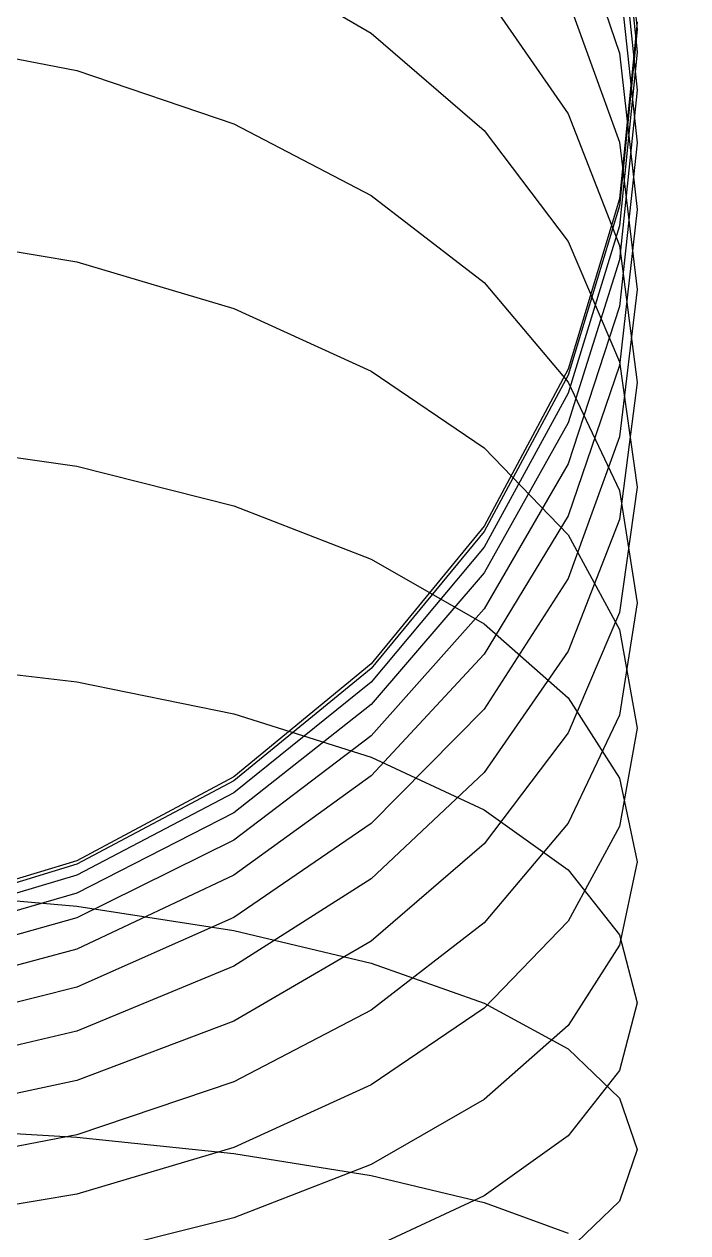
# Model space of a CAD drawing. Extents: x 11992 to 29481, y -6727 to 6811.
# Drawn here: x 12653.87 to 12668.5, y -281.41 to -254.8 of the extents above; entities that cross this region are included whole.
import ezdxf

# ---------------------------------------------------------------- set-up
doc = ezdxf.new("R2010")
doc.units = 0
doc.header["$MEASUREMENT"] = 0
doc.layers.get('0').update_dxf_attribs({"color": 8, "linetype": 'CONTINUOUS'})
doc.layers.add('zoylight 5回路', color=4, linetype='CONTINUOUS')

msp = doc.modelspace()

# ---------------------------------------------------------------- linework, layer by layer
for p, q in [((12666.996, -251.028, -944.336), (12667.381, -254.911, -943.953)), ((12666.996, -251.028, -936.71), (12667.381, -254.911, -937.092)), ((12666.996, -251.028, -544.335), (12667.381, -254.911, -543.953)), ((12666.996, -251.028, -536.709), (12667.381, -254.911, -537.092)), ((12666.996, -251.588, -948.112), (12667.381, -255.415, -947.351)), ((12666.996, -251.588, -932.933), (12667.381, -255.415, -933.695)), ((12666.996, -251.588, -548.112), (12667.381, -255.415, -547.351)), ((12666.996, -251.588, -532.933), (12667.381, -255.415, -533.694)), ((12665.858, -252.125, -960.63), (12666.996, -255.434, -958.861)), ((12665.858, -252.125, -920.416), (12666.996, -255.434, -922.185)), ((12665.858, -252.125, -560.629), (12666.996, -255.434, -558.861)), ((12665.858, -252.125, -520.416), (12666.996, -255.434, -522.184)), ((12666.996, -252.515, -951.815), (12667.381, -256.249, -950.683)), ((12666.996, -252.515, -929.23), (12667.381, -256.249, -930.363)), ((12666.996, -252.515, -551.815), (12667.381, -256.249, -550.682)), ((12666.996, -252.515, -529.23), (12667.381, -256.249, -530.362)), ((12658.492, -253.235, -977.03), (12661.523, -254.993, -975.272)), ((12658.492, -253.235, -904.015), (12661.523, -254.993, -905.774)), ((12658.492, -253.235, -577.03), (12661.523, -254.993, -575.271)), ((12658.492, -253.235, -504.015), (12661.523, -254.993, -505.774)), ((12666.996, -253.801, -955.41), (12667.381, -257.406, -953.917)), ((12666.996, -253.801, -925.636), (12667.381, -257.406, -927.129)), ((12666.996, -253.801, -555.41), (12667.381, -257.406, -553.916)), ((12666.996, -253.801, -525.635), (12667.381, -257.406, -527.129)), ((12664.01, -254.097, -969.776), (12665.858, -256.77, -967.582)), ((12664.01, -254.097, -911.27), (12665.858, -256.77, -913.464)), ((12664.01, -254.097, -569.775), (12665.858, -256.77, -567.582)), ((12664.01, -254.097, -511.27), (12665.858, -256.77, -513.463)), ((12665.858, -254.277, -964.22), (12666.996, -257.396, -962.136)), ((12665.858, -254.277, -916.826), (12666.996, -257.396, -918.91)), ((12665.858, -254.277, -564.22), (12666.996, -257.396, -562.135)), ((12665.858, -254.277, -516.825), (12666.996, -257.396, -518.91)), ((12661.523, -254.993, -975.272), (12664.01, -257.136, -973.129)), ((12661.523, -254.993, -905.774), (12664.01, -257.136, -907.917)), ((12661.523, -254.993, -575.271), (12664.01, -257.136, -573.128)), ((12661.523, -254.993, -505.774), (12664.01, -257.136, -507.917)), ((12667.381, -254.742, -940.523), (12666.996, -258.644, -940.523)), ((12667.381, -254.742, -540.522), (12666.996, -258.644, -540.522)), ((12667.381, -254.911, -943.953), (12666.996, -258.794, -943.571)), ((12667.381, -254.911, -937.092), (12666.996, -258.794, -937.475)), ((12667.381, -254.911, -543.953), (12666.996, -258.794, -543.571)), ((12667.381, -254.911, -537.092), (12666.996, -258.794, -537.474)), ((12651.282, -255.094, -982.741), (12655.034, -255.816, -981.862)), ((12651.282, -255.094, -898.304), (12655.034, -255.816, -899.184)), ((12651.282, -255.094, -582.741), (12655.034, -255.816, -581.861)), ((12651.282, -255.094, -498.304), (12655.034, -255.816, -499.184)), ((12667.381, -255.415, -947.351), (12666.996, -259.241, -946.59)), ((12667.381, -255.415, -933.695), (12666.996, -259.241, -934.456)), ((12667.381, -255.415, -547.351), (12666.996, -259.241, -546.59)), ((12667.381, -255.415, -533.694), (12666.996, -259.241, -534.455)), ((12666.996, -255.434, -958.861), (12667.381, -258.875, -957.022)), ((12666.996, -255.434, -922.185), (12667.381, -258.875, -924.024)), ((12666.996, -255.434, -558.861), (12667.381, -258.875, -557.022)), ((12666.996, -255.434, -522.184), (12667.381, -258.875, -524.024)), ((12655.034, -255.816, -981.862), (12658.492, -256.989, -980.433)), ((12655.034, -255.816, -899.184), (12658.492, -256.989, -900.613)), ((12655.034, -255.816, -581.861), (12658.492, -256.989, -580.433)), ((12655.034, -255.816, -499.184), (12658.492, -256.989, -500.612)), ((12667.381, -256.249, -950.683), (12666.996, -259.983, -949.55)), ((12667.381, -256.249, -930.363), (12666.996, -259.983, -931.496)), ((12667.381, -256.249, -550.682), (12666.996, -259.983, -549.55)), ((12667.381, -256.249, -530.362), (12666.996, -259.983, -531.495)), ((12665.858, -256.77, -967.582), (12666.996, -259.671, -965.202)), ((12665.858, -256.77, -913.464), (12666.996, -259.671, -915.844)), ((12665.858, -256.77, -567.582), (12666.996, -259.671, -565.202)), ((12665.858, -256.77, -513.463), (12666.996, -259.671, -515.843)), ((12658.492, -256.989, -980.433), (12661.523, -258.567, -978.51)), ((12658.492, -256.989, -900.613), (12661.523, -258.567, -902.535)), ((12658.492, -256.989, -580.433), (12661.523, -258.567, -578.51)), ((12658.492, -256.989, -500.612), (12661.523, -258.567, -502.535)), ((12664.01, -257.136, -973.129), (12665.858, -259.581, -970.684)), ((12664.01, -257.136, -907.917), (12665.858, -259.581, -910.362)), ((12664.01, -257.136, -573.128), (12665.858, -259.581, -570.683)), ((12664.01, -257.136, -507.917), (12665.858, -259.581, -510.362)), ((12666.996, -257.396, -962.136), (12667.381, -260.641, -959.968)), ((12666.996, -257.396, -918.91), (12667.381, -260.641, -921.078)), ((12666.996, -257.396, -562.135), (12667.381, -260.641, -559.967)), ((12666.996, -257.396, -518.91), (12667.381, -260.641, -521.078)), ((12667.381, -257.406, -953.917), (12666.996, -261.011, -952.424)), ((12667.381, -257.406, -927.129), (12666.996, -261.011, -928.622)), ((12667.381, -257.406, -553.916), (12666.996, -261.011, -552.423)), ((12667.381, -257.406, -527.129), (12666.996, -261.011, -528.622)), ((12661.523, -258.567, -978.51), (12664.01, -260.489, -976.167)), ((12661.523, -258.567, -902.535), (12664.01, -260.489, -904.878)), ((12661.523, -258.567, -578.51), (12664.01, -260.489, -576.167)), ((12661.523, -258.567, -502.535), (12664.01, -260.489, -504.878)), ((12666.996, -258.644, -940.523), (12665.858, -262.396, -940.523)), ((12666.996, -258.644, -540.522), (12665.858, -262.396, -540.522)), ((12666.996, -258.794, -943.571), (12665.858, -262.527, -943.203)), ((12666.996, -258.794, -937.475), (12665.858, -262.527, -937.842)), ((12666.996, -258.794, -543.571), (12665.858, -262.527, -543.203)), ((12666.996, -258.794, -537.474), (12665.858, -262.527, -537.842)), ((12667.381, -258.875, -957.022), (12666.996, -262.316, -955.182)), ((12667.381, -258.875, -924.024), (12666.996, -262.316, -925.863)), ((12667.381, -258.875, -557.022), (12666.996, -262.316, -555.182)), ((12667.381, -258.875, -524.024), (12666.996, -262.316, -525.863)), ((12666.996, -259.241, -946.59), (12665.858, -262.921, -945.858)), ((12666.996, -259.241, -934.456), (12665.858, -262.921, -935.188)), ((12666.996, -259.241, -546.59), (12665.858, -262.921, -545.858)), ((12666.996, -259.241, -534.455), (12665.858, -262.921, -535.188)), ((12651.282, -259.399, -985.934), (12655.034, -260.032, -984.988)), ((12651.282, -259.399, -895.112), (12655.034, -260.031, -896.058)), ((12651.282, -259.399, -585.934), (12655.034, -260.032, -584.988)), ((12651.282, -259.399, -495.111), (12655.034, -260.031, -496.057)), ((12665.858, -259.581, -970.684), (12666.996, -262.234, -968.031)), ((12665.858, -259.581, -910.362), (12666.996, -262.234, -913.015)), ((12665.858, -259.581, -570.683), (12666.996, -262.234, -568.03)), ((12665.858, -259.581, -510.362), (12666.996, -262.234, -513.015)), ((12666.996, -259.671, -965.202), (12667.381, -262.687, -962.727)), ((12666.996, -259.671, -915.844), (12667.381, -262.687, -918.319)), ((12666.996, -259.671, -565.202), (12667.381, -262.687, -562.726)), ((12666.996, -259.671, -515.843), (12667.381, -262.687, -518.319)), ((12655.034, -260.031, -896.058), (12658.492, -261.058, -897.595)), ((12655.034, -260.031, -496.057), (12658.492, -261.058, -497.594)), ((12655.034, -260.032, -984.988), (12658.492, -261.058, -983.451)), ((12655.034, -260.032, -584.988), (12658.492, -261.058, -583.451)), ((12666.996, -259.983, -949.55), (12665.858, -263.573, -948.461)), ((12666.996, -259.983, -931.496), (12665.858, -263.573, -932.585)), ((12666.996, -259.983, -549.55), (12665.858, -263.573, -548.461)), ((12666.996, -259.983, -531.495), (12665.858, -263.573, -532.584)), ((12664.01, -260.489, -976.167), (12665.858, -262.683, -973.495)), ((12664.01, -260.489, -904.878), (12665.858, -262.683, -907.551)), ((12664.01, -260.489, -576.167), (12665.858, -262.683, -573.494)), ((12664.01, -260.489, -504.878), (12665.858, -262.683, -507.551)), ((12667.381, -260.641, -959.968), (12666.996, -263.885, -957.8)), ((12667.381, -260.641, -921.078), (12666.996, -263.885, -923.246)), ((12667.381, -260.641, -559.967), (12666.996, -263.885, -557.8)), ((12667.381, -260.641, -521.078), (12666.996, -263.885, -523.245)), ((12658.492, -261.058, -983.451), (12661.523, -262.44, -981.383)), ((12658.492, -261.058, -897.595), (12661.523, -262.44, -899.663)), ((12658.492, -261.058, -583.451), (12661.523, -262.44, -581.383)), ((12658.492, -261.058, -497.594), (12661.523, -262.44, -499.662)), ((12666.996, -261.011, -952.424), (12665.858, -264.477, -950.988)), ((12666.996, -261.011, -928.622), (12665.858, -264.477, -930.058)), ((12666.996, -261.011, -552.423), (12665.858, -264.477, -550.988)), ((12666.996, -261.011, -528.622), (12665.858, -264.477, -530.058)), ((12661.523, -262.44, -981.383), (12664.01, -264.124, -978.863)), ((12661.523, -262.44, -899.663), (12664.01, -264.124, -902.183)), ((12661.523, -262.44, -581.383), (12664.01, -264.124, -578.863)), ((12661.523, -262.44, -499.662), (12664.01, -264.124, -502.182)), ((12665.858, -262.396, -940.523), (12664.01, -265.853, -940.523)), ((12665.858, -262.396, -540.522), (12664.01, -265.853, -540.522)), ((12666.996, -262.316, -955.182), (12665.858, -265.625, -953.414)), ((12666.996, -262.316, -925.863), (12665.858, -265.625, -927.632)), ((12666.996, -262.316, -555.182), (12665.858, -265.625, -553.414)), ((12666.996, -262.316, -525.863), (12665.858, -265.625, -527.632)), ((12666.996, -262.234, -968.031), (12667.381, -264.993, -965.272)), ((12666.996, -262.234, -913.015), (12667.381, -264.993, -915.774)), ((12666.996, -262.234, -568.03), (12667.381, -264.993, -565.271)), ((12666.996, -262.234, -513.015), (12667.381, -264.993, -515.774)), ((12665.858, -262.527, -943.203), (12664.01, -265.969, -942.864)), ((12665.858, -262.527, -937.842), (12664.01, -265.969, -938.181)), ((12665.858, -262.527, -543.203), (12664.01, -265.969, -542.864)), ((12665.858, -262.527, -537.842), (12664.01, -265.969, -538.181)), ((12665.858, -262.683, -973.495), (12666.996, -265.063, -970.594)), ((12665.858, -262.683, -907.551), (12666.996, -265.063, -910.451)), ((12665.858, -262.683, -573.494), (12666.996, -265.063, -570.594)), ((12665.858, -262.683, -507.551), (12666.996, -265.063, -510.451)), ((12667.381, -262.687, -962.727), (12666.996, -265.703, -960.251)), ((12667.381, -262.687, -918.319), (12666.996, -265.703, -920.794)), ((12667.381, -262.687, -562.726), (12666.996, -265.703, -560.251)), ((12667.381, -262.687, -518.319), (12666.996, -265.703, -520.794)), ((12665.858, -262.921, -945.858), (12664.01, -266.313, -945.183)), ((12665.858, -262.921, -935.188), (12664.01, -266.313, -935.862)), ((12665.858, -262.921, -545.858), (12664.01, -266.313, -545.183)), ((12665.858, -262.921, -535.188), (12664.01, -266.313, -535.862)), ((12665.858, -263.573, -948.461), (12664.01, -266.882, -947.457)), ((12665.858, -263.573, -932.585), (12664.01, -266.882, -933.588)), ((12665.858, -263.573, -548.461), (12664.01, -266.882, -547.457)), ((12665.858, -263.573, -532.584), (12664.01, -266.882, -533.588)), ((12651.282, -263.996, -988.69), (12655.034, -264.533, -987.686)), ((12651.282, -263.996, -892.356), (12655.034, -264.533, -893.36)), ((12651.282, -263.996, -588.689), (12655.034, -264.533, -587.685)), ((12651.282, -263.996, -492.356), (12655.034, -264.533, -493.359)), ((12666.996, -263.885, -957.8), (12665.858, -267.004, -955.716)), ((12666.996, -263.885, -923.246), (12665.858, -267.004, -925.33)), ((12666.996, -263.885, -557.8), (12665.858, -267.004, -555.715)), ((12666.996, -263.885, -523.245), (12665.858, -267.004, -525.33)), ((12664.01, -264.124, -978.863), (12665.858, -266.045, -975.988)), ((12664.01, -264.124, -902.183), (12665.858, -266.045, -905.058)), ((12664.01, -264.124, -578.863), (12665.858, -266.045, -575.988)), ((12664.01, -264.124, -502.182), (12665.858, -266.045, -505.057)), ((12655.034, -264.533, -987.686), (12658.492, -265.404, -986.056)), ((12655.034, -264.533, -893.36), (12658.492, -265.404, -894.99)), ((12655.034, -264.533, -587.685), (12658.492, -265.404, -586.056)), ((12655.034, -264.533, -493.359), (12658.492, -265.404, -494.989)), ((12665.858, -264.477, -950.988), (12664.01, -267.672, -949.665)), ((12665.858, -264.477, -930.058), (12664.01, -267.672, -931.381)), ((12665.858, -264.477, -550.988), (12664.01, -267.672, -549.664)), ((12665.858, -264.477, -530.058), (12664.01, -267.672, -531.381)), ((12667.381, -264.993, -965.272), (12666.996, -267.752, -962.513)), ((12667.381, -264.993, -915.774), (12666.996, -267.752, -918.533)), ((12667.381, -264.993, -565.271), (12666.996, -267.752, -562.512)), ((12667.381, -264.993, -515.774), (12666.996, -267.752, -518.533)), ((12666.996, -265.063, -970.594), (12667.381, -267.538, -967.578)), ((12666.996, -265.063, -910.451), (12667.381, -267.538, -913.467)), ((12666.996, -265.063, -570.594), (12667.381, -267.538, -567.578)), ((12666.996, -265.063, -510.451), (12667.381, -267.538, -513.467)), ((12658.492, -265.404, -986.056), (12661.523, -266.577, -983.862)), ((12658.492, -265.404, -894.99), (12661.523, -266.577, -897.183)), ((12658.492, -265.404, -586.056), (12661.523, -266.577, -583.862)), ((12658.492, -265.404, -494.989), (12661.523, -266.577, -497.183)), ((12665.858, -265.625, -953.414), (12664.01, -268.674, -951.784)), ((12665.858, -265.625, -927.632), (12664.01, -268.674, -929.262)), ((12665.858, -265.625, -553.414), (12664.01, -268.674, -551.783)), ((12665.858, -265.625, -527.632), (12664.01, -268.674, -529.261)), ((12664.01, -265.853, -940.523), (12661.523, -268.884, -940.523)), ((12664.01, -265.853, -540.522), (12661.523, -268.884, -540.522)), ((12666.996, -265.703, -960.251), (12665.858, -268.603, -957.871)), ((12666.996, -265.703, -920.794), (12665.858, -268.603, -923.175)), ((12666.996, -265.703, -560.251), (12665.858, -268.603, -557.871)), ((12666.996, -265.703, -520.794), (12665.858, -268.603, -523.174)), ((12664.01, -265.969, -942.864), (12661.523, -268.985, -942.567)), ((12664.01, -265.969, -938.181), (12661.523, -268.985, -938.478)), ((12664.01, -265.969, -542.864), (12661.523, -268.985, -542.567)), ((12664.01, -265.969, -538.181), (12661.523, -268.985, -538.478)), ((12665.858, -266.045, -975.988), (12666.996, -268.129, -972.869)), ((12665.858, -266.045, -905.058), (12666.996, -268.129, -908.177)), ((12665.858, -266.045, -575.988), (12666.996, -268.129, -572.868)), ((12665.858, -266.045, -505.057), (12666.996, -268.129, -508.177)), ((12664.01, -266.313, -945.183), (12661.523, -269.285, -944.592)), ((12664.01, -266.313, -935.862), (12661.523, -269.285, -936.454)), ((12664.01, -266.313, -545.183), (12661.523, -269.285, -544.592)), ((12664.01, -266.313, -535.862), (12661.523, -269.285, -536.453)), ((12661.523, -266.577, -983.862), (12664.01, -268.005, -981.19)), ((12661.523, -266.577, -897.183), (12664.01, -268.005, -899.856)), ((12661.523, -266.577, -583.862), (12664.01, -268.005, -581.189)), ((12661.523, -266.577, -497.183), (12664.01, -268.005, -499.856)), ((12664.01, -266.882, -947.457), (12661.523, -269.782, -946.578)), ((12664.01, -266.882, -933.588), (12661.523, -269.782, -934.468)), ((12664.01, -266.882, -547.457), (12661.523, -269.782, -546.577)), ((12664.01, -266.882, -533.588), (12661.523, -269.782, -534.468)), ((12665.858, -267.004, -955.716), (12664.01, -269.879, -953.795)), ((12665.858, -267.004, -925.33), (12664.01, -269.879, -927.251)), ((12665.858, -267.004, -555.715), (12664.01, -269.879, -553.794)), ((12665.858, -267.004, -525.33), (12664.01, -269.879, -527.251)), ((12664.01, -267.672, -949.665), (12661.523, -270.472, -948.505)), ((12664.01, -267.672, -931.381), (12661.523, -270.472, -932.541)), ((12664.01, -267.672, -549.664), (12661.523, -270.472, -548.504)), ((12664.01, -267.672, -531.381), (12661.523, -270.472, -532.54)), ((12666.996, -267.752, -962.513), (12665.858, -270.405, -959.86)), ((12666.996, -267.752, -918.533), (12665.858, -270.405, -921.186)), ((12666.996, -267.752, -562.512), (12665.858, -270.405, -559.859)), ((12666.996, -267.752, -518.533), (12665.858, -270.405, -521.186)), ((12667.381, -267.538, -967.578), (12666.996, -270.014, -964.562)), ((12667.381, -267.538, -913.467), (12666.996, -270.014, -916.484)), ((12667.381, -267.538, -567.578), (12666.996, -270.014, -564.562)), ((12667.381, -267.538, -513.467), (12666.996, -270.014, -516.483)), ((12664.01, -268.005, -981.19), (12665.858, -269.635, -978.14)), ((12664.01, -268.005, -899.856), (12665.858, -269.635, -902.906)), ((12664.01, -268.005, -581.189), (12665.858, -269.635, -578.14)), ((12664.01, -268.005, -499.856), (12665.858, -269.635, -502.905)), ((12666.996, -268.129, -972.869), (12667.381, -270.297, -969.624)), ((12666.996, -268.129, -908.177), (12667.381, -270.297, -911.421)), ((12666.996, -268.129, -572.868), (12667.381, -270.297, -569.624)), ((12666.996, -268.129, -508.177), (12667.381, -270.297, -511.421)), ((12651.282, -268.842, -990.981), (12655.034, -269.277, -989.93)), ((12651.282, -268.842, -890.064), (12655.034, -269.277, -891.116)), ((12651.282, -268.842, -590.981), (12655.034, -269.277, -589.929)), ((12651.282, -268.842, -490.064), (12655.034, -269.277, -491.116)), ((12664.01, -268.674, -951.784), (12661.523, -271.347, -950.355)), ((12664.01, -268.674, -929.262), (12661.523, -271.347, -930.691)), ((12664.01, -268.674, -551.783), (12661.523, -271.347, -550.355)), ((12664.01, -268.674, -529.261), (12661.523, -271.347, -530.69)), ((12665.858, -268.603, -957.871), (12664.01, -271.276, -955.678)), ((12665.858, -268.603, -923.175), (12664.01, -271.276, -925.368)), ((12665.858, -268.603, -557.871), (12664.01, -271.276, -555.677)), ((12665.858, -268.603, -523.174), (12664.01, -271.276, -525.368)), ((12661.523, -268.884, -940.523), (12658.492, -271.371, -940.523)), ((12661.523, -268.884, -540.522), (12658.492, -271.371, -540.522)), ((12661.523, -268.985, -942.567), (12658.492, -271.46, -942.323)), ((12661.523, -268.985, -938.478), (12658.492, -271.46, -938.722)), ((12661.523, -268.985, -542.567), (12658.492, -271.46, -542.323)), ((12661.523, -268.985, -538.478), (12658.492, -271.46, -538.722)), ((12655.034, -269.277, -989.93), (12658.492, -269.984, -988.222)), ((12655.034, -269.277, -891.116), (12658.492, -269.984, -892.823)), ((12655.034, -269.277, -589.929), (12658.492, -269.984, -588.222)), ((12655.034, -269.277, -491.116), (12658.492, -269.984, -492.823)), ((12661.523, -269.285, -944.592), (12658.492, -271.724, -944.107)), ((12661.523, -269.285, -936.454), (12658.492, -271.724, -936.939)), ((12661.523, -269.285, -544.592), (12658.492, -271.724, -544.106)), ((12661.523, -269.285, -536.453), (12658.492, -271.724, -536.939)), ((12665.858, -269.635, -978.14), (12666.996, -271.404, -974.831)), ((12665.858, -269.635, -902.906), (12666.996, -271.404, -906.214)), ((12665.858, -269.635, -578.14), (12666.996, -271.404, -574.831)), ((12665.858, -269.635, -502.905), (12666.996, -271.404, -506.214)), ((12661.523, -269.782, -946.578), (12658.492, -272.163, -945.856)), ((12661.523, -269.782, -934.468), (12658.492, -272.163, -935.19)), ((12661.523, -269.782, -546.577), (12658.492, -272.163, -545.855)), ((12661.523, -269.782, -534.468), (12658.492, -272.163, -535.19)), ((12664.01, -269.879, -953.795), (12661.523, -272.399, -952.111)), ((12664.01, -269.879, -927.251), (12661.523, -272.399, -928.935)), ((12664.01, -269.879, -553.794), (12661.523, -272.399, -552.111)), ((12664.01, -269.879, -527.251), (12661.523, -272.399, -528.935)), ((12658.492, -269.984, -988.222), (12661.523, -270.936, -985.924)), ((12658.492, -269.984, -892.823), (12661.523, -270.936, -895.121)), ((12658.492, -269.984, -588.222), (12661.523, -270.936, -585.924)), ((12658.492, -269.984, -492.823), (12661.523, -270.936, -495.121)), ((12666.996, -270.014, -964.562), (12665.858, -272.394, -961.662)), ((12666.996, -270.014, -916.484), (12665.858, -272.394, -919.384)), ((12666.996, -270.014, -564.562), (12665.858, -272.394, -561.662)), ((12666.996, -270.014, -516.483), (12665.858, -272.394, -519.384)), ((12665.858, -270.405, -959.86), (12664.01, -272.85, -957.415)), ((12665.858, -270.405, -921.186), (12664.01, -272.85, -923.631)), ((12665.858, -270.405, -559.859), (12664.01, -272.85, -557.414)), ((12665.858, -270.405, -521.186), (12664.01, -272.85, -523.631)), ((12667.381, -270.297, -969.624), (12666.996, -272.465, -966.38)), ((12667.381, -270.297, -911.421), (12666.996, -272.465, -914.666)), ((12667.381, -270.297, -569.624), (12666.996, -272.465, -566.38)), ((12667.381, -270.297, -511.421), (12666.996, -272.465, -514.665)), ((12661.523, -270.472, -948.505), (12658.492, -272.77, -947.553)), ((12661.523, -270.472, -932.541), (12658.492, -272.77, -933.493)), ((12661.523, -270.472, -548.504), (12658.492, -272.77, -547.553)), ((12661.523, -270.472, -532.54), (12658.492, -272.77, -533.492)), ((12661.523, -270.936, -985.924), (12664.01, -272.096, -983.124)), ((12661.523, -270.936, -895.121), (12664.01, -272.096, -897.921)), ((12661.523, -270.936, -585.924), (12664.01, -272.096, -583.124)), ((12661.523, -270.936, -495.121), (12664.01, -272.096, -497.921)), ((12658.492, -271.371, -940.523), (12655.034, -273.22, -940.523)), ((12658.492, -271.371, -540.522), (12655.034, -273.22, -540.522)), ((12658.492, -271.46, -942.323), (12655.034, -273.299, -942.142)), ((12658.492, -271.46, -938.722), (12655.034, -273.299, -938.903)), ((12658.492, -271.46, -542.323), (12655.034, -273.299, -542.142)), ((12658.492, -271.46, -538.722), (12655.034, -273.299, -538.903)), ((12661.523, -271.347, -950.355), (12658.492, -273.541, -949.183)), ((12661.523, -271.347, -930.691), (12658.492, -273.541, -931.863)), ((12661.523, -271.347, -550.355), (12658.492, -273.541, -549.182)), ((12661.523, -271.347, -530.69), (12658.492, -273.541, -531.863)), ((12664.01, -271.276, -955.678), (12661.523, -273.619, -953.755)), ((12664.01, -271.276, -925.368), (12661.523, -273.619, -927.291)), ((12664.01, -271.276, -555.677), (12661.523, -273.619, -553.755)), ((12664.01, -271.276, -525.368), (12661.523, -273.619, -527.29)), ((12666.996, -271.404, -974.831), (12667.381, -273.243, -971.39)), ((12666.996, -271.404, -906.214), (12667.381, -273.243, -909.656)), ((12666.996, -271.404, -574.831), (12667.381, -273.243, -571.39)), ((12666.996, -271.404, -506.214), (12667.381, -273.243, -509.655)), ((12658.492, -271.724, -944.107), (12655.034, -273.537, -943.746)), ((12658.492, -271.724, -936.939), (12655.034, -273.537, -937.3)), ((12658.492, -271.724, -544.106), (12655.034, -273.537, -543.746)), ((12658.492, -271.724, -536.939), (12655.034, -273.537, -537.299)), ((12658.492, -272.163, -945.856), (12655.034, -273.931, -945.319)), ((12658.492, -272.163, -935.19), (12655.034, -273.931, -935.727)), ((12658.492, -272.163, -545.855), (12655.034, -273.931, -545.319)), ((12658.492, -272.163, -535.19), (12655.034, -273.931, -535.726)), ((12664.01, -272.096, -983.124), (12665.858, -273.419, -979.93)), ((12664.01, -272.096, -897.921), (12665.858, -273.419, -901.116)), ((12664.01, -272.096, -583.124), (12665.858, -273.419, -579.929)), ((12664.01, -272.096, -497.921), (12665.858, -273.419, -501.116)), ((12661.523, -272.399, -952.111), (12658.492, -274.467, -950.729)), ((12661.523, -272.399, -928.935), (12658.492, -274.467, -930.317)), ((12661.523, -272.399, -552.111), (12658.492, -274.467, -550.729)), ((12661.523, -272.399, -528.935), (12658.492, -274.467, -530.316)), ((12665.858, -272.394, -961.662), (12664.01, -274.587, -958.989)), ((12665.858, -272.394, -919.384), (12664.01, -274.587, -922.057)), ((12665.858, -272.394, -561.662), (12664.01, -274.587, -558.989)), ((12665.858, -272.394, -519.384), (12664.01, -274.587, -522.056)), ((12666.996, -272.465, -966.38), (12665.858, -274.549, -963.261)), ((12666.996, -272.465, -914.666), (12665.858, -274.549, -917.785)), ((12666.996, -272.465, -566.38), (12665.858, -274.549, -563.26)), ((12666.996, -272.465, -514.665), (12665.858, -274.549, -517.785)), ((12658.492, -272.77, -947.553), (12655.034, -274.477, -946.846)), ((12658.492, -272.77, -933.493), (12655.034, -274.477, -934.2)), ((12658.492, -272.77, -547.553), (12655.034, -274.477, -546.845)), ((12658.492, -272.77, -533.492), (12655.034, -274.477, -534.2)), ((12664.01, -272.85, -957.415), (12661.523, -274.993, -955.272)), ((12664.01, -272.85, -923.631), (12661.523, -274.993, -925.774)), ((12664.01, -272.85, -557.414), (12661.523, -274.993, -555.271)), ((12664.01, -272.85, -523.631), (12661.523, -274.993, -525.774)), ((12655.034, -273.22, -940.523), (12651.282, -274.358, -940.523)), ((12655.034, -273.22, -540.522), (12651.282, -274.358, -540.522)), ((12655.034, -273.299, -942.142), (12651.282, -274.432, -942.031)), ((12655.034, -273.299, -938.903), (12651.282, -274.432, -939.015)), ((12655.034, -273.299, -542.142), (12651.282, -274.432, -542.03)), ((12655.034, -273.299, -538.903), (12651.282, -274.432, -539.014)), ((12667.381, -273.243, -971.39), (12666.996, -275.083, -967.949)), ((12667.381, -273.243, -909.656), (12666.996, -275.083, -913.097)), ((12667.381, -273.243, -571.39), (12666.996, -275.083, -567.949)), ((12667.381, -273.243, -509.655), (12666.996, -275.083, -513.096)), ((12655.034, -273.537, -943.746), (12651.282, -274.653, -943.524)), ((12655.034, -273.537, -937.3), (12651.282, -274.653, -937.521)), ((12655.034, -273.537, -543.746), (12651.282, -274.653, -543.524)), ((12655.034, -273.537, -537.299), (12651.282, -274.653, -537.521)), ((12658.492, -273.541, -949.183), (12655.034, -275.171, -948.311)), ((12658.492, -273.541, -931.863), (12655.034, -275.171, -932.734)), ((12658.492, -273.541, -549.182), (12655.034, -275.171, -548.311)), ((12658.492, -273.541, -531.863), (12655.034, -275.171, -532.734)), ((12661.523, -273.619, -953.755), (12658.492, -275.541, -952.177)), ((12661.523, -273.619, -927.291), (12658.492, -275.541, -928.869)), ((12661.523, -273.619, -553.755), (12658.492, -275.541, -552.177)), ((12661.523, -273.619, -527.29), (12658.492, -275.541, -528.868)), ((12665.858, -273.419, -979.93), (12666.996, -274.855, -976.463)), ((12665.858, -273.419, -901.116), (12666.996, -274.855, -904.582)), ((12665.858, -273.419, -579.929), (12666.996, -274.855, -576.463)), ((12665.858, -273.419, -501.116), (12666.996, -274.855, -504.582)), ((12651.282, -273.888, -992.787), (12655.034, -274.218, -991.698)), ((12651.282, -273.888, -888.259), (12655.034, -274.218, -889.348)), ((12651.282, -273.888, -592.786), (12655.034, -274.218, -591.697)), ((12651.282, -273.888, -488.258), (12655.034, -274.218, -489.348)), ((12655.034, -273.931, -945.319), (12651.282, -275.02, -944.989)), ((12655.034, -273.931, -935.727), (12651.282, -275.02, -936.057)), ((12655.034, -273.931, -545.319), (12651.282, -275.02, -544.988)), ((12655.034, -273.931, -535.726), (12651.282, -275.02, -536.057)), ((12655.034, -274.218, -991.698), (12658.492, -274.755, -989.929)), ((12655.034, -274.218, -889.348), (12658.492, -274.755, -891.117)), ((12655.034, -274.218, -591.697), (12658.492, -274.755, -589.929)), ((12655.034, -274.218, -489.348), (12658.492, -274.755, -491.116)), ((12655.034, -274.477, -946.846), (12651.282, -275.529, -946.41)), ((12655.034, -274.477, -934.2), (12651.282, -275.529, -934.636)), ((12655.034, -274.477, -546.845), (12651.282, -275.529, -546.41)), ((12655.034, -274.477, -534.2), (12651.282, -275.529, -534.635)), ((12658.492, -274.467, -950.729), (12655.034, -276.004, -949.702)), ((12658.492, -274.467, -930.317), (12655.034, -276.004, -931.343)), ((12658.492, -274.467, -550.729), (12655.034, -276.004, -549.702)), ((12658.492, -274.467, -530.316), (12655.034, -276.004, -531.343)), ((12664.01, -274.587, -958.989), (12661.523, -276.51, -956.646)), ((12664.01, -274.587, -922.057), (12661.523, -276.51, -924.399)), ((12664.01, -274.587, -558.989), (12661.523, -276.51, -556.646)), ((12664.01, -274.587, -522.056), (12661.523, -276.51, -524.399)), ((12665.858, -274.549, -963.261), (12664.01, -276.47, -960.385)), ((12665.858, -274.549, -917.785), (12664.01, -276.47, -920.66)), ((12665.858, -274.549, -563.26), (12664.01, -276.47, -560.385)), ((12665.858, -274.549, -517.785), (12664.01, -276.47, -520.66)), ((12658.492, -274.755, -989.929), (12661.523, -275.477, -987.549)), ((12658.492, -274.755, -891.117), (12661.523, -275.477, -893.497)), ((12658.492, -274.755, -589.929), (12661.523, -275.477, -587.549)), ((12658.492, -274.755, -491.116), (12661.523, -275.477, -493.496)), ((12666.996, -274.855, -976.463), (12667.381, -276.348, -972.859)), ((12666.996, -274.855, -904.582), (12667.381, -276.348, -908.187)), ((12666.996, -274.855, -576.463), (12667.381, -276.348, -572.858)), ((12666.996, -274.855, -504.582), (12667.381, -276.348, -508.187)), ((12655.034, -275.171, -948.311), (12651.282, -276.174, -947.775)), ((12655.034, -275.171, -932.734), (12651.282, -276.174, -933.271)), ((12655.034, -275.171, -548.311), (12651.282, -276.174, -547.775)), ((12655.034, -275.171, -532.734), (12651.282, -276.174, -533.27)), ((12661.523, -274.993, -955.272), (12658.492, -276.752, -953.513)), ((12661.523, -274.993, -925.774), (12658.492, -276.752, -927.533)), ((12661.523, -274.993, -555.271), (12658.492, -276.752, -553.512)), ((12661.523, -274.993, -525.774), (12658.492, -276.752, -527.532)), ((12666.996, -275.083, -967.949), (12665.858, -276.851, -964.64)), ((12666.996, -275.083, -913.097), (12665.858, -276.851, -916.406)), ((12666.996, -275.083, -567.949), (12665.858, -276.851, -564.64)), ((12666.996, -275.083, -513.096), (12665.858, -276.851, -516.405)), ((12661.523, -275.477, -987.549), (12664.01, -276.357, -984.649)), ((12661.523, -275.477, -893.497), (12664.01, -276.357, -896.397)), ((12661.523, -275.477, -587.549), (12664.01, -276.357, -584.648)), ((12661.523, -275.477, -493.496), (12664.01, -276.357, -496.397)), ((12658.492, -275.541, -952.177), (12655.034, -276.97, -951.005)), ((12658.492, -275.541, -928.869), (12655.034, -276.97, -930.041)), ((12658.492, -275.541, -552.177), (12655.034, -276.97, -551.004)), ((12658.492, -275.541, -528.868), (12655.034, -276.97, -530.041)), ((12655.034, -276.004, -949.702), (12651.282, -276.951, -949.07)), ((12655.034, -276.004, -931.343), (12651.282, -276.95, -931.976)), ((12655.034, -276.004, -549.702), (12651.282, -276.951, -549.07)), ((12655.034, -276.004, -531.343), (12651.282, -276.95, -531.975)), ((12661.523, -276.51, -956.646), (12658.492, -278.088, -954.724)), ((12661.523, -276.51, -924.399), (12658.492, -278.088, -926.322)), ((12661.523, -276.51, -556.646), (12658.492, -278.088, -554.723)), ((12661.523, -276.51, -524.399), (12658.492, -278.088, -526.322)), ((12664.01, -276.47, -960.385), (12661.523, -278.154, -957.866)), ((12664.01, -276.47, -920.66), (12661.523, -278.154, -923.18)), ((12664.01, -276.47, -560.385), (12661.523, -278.154, -557.865)), ((12664.01, -276.47, -520.66), (12661.523, -278.154, -523.18)), ((12664.01, -276.357, -984.649), (12665.858, -277.36, -981.34)), ((12664.01, -276.357, -896.397), (12665.858, -277.36, -899.706)), ((12664.01, -276.357, -584.648), (12665.858, -277.36, -581.34)), ((12664.01, -276.357, -496.397), (12665.858, -277.36, -499.705)), ((12667.381, -276.348, -972.859), (12666.996, -277.841, -969.254)), ((12667.381, -276.348, -908.187), (12666.996, -277.841, -911.792)), ((12667.381, -276.348, -572.858), (12666.996, -277.841, -569.254)), ((12667.381, -276.348, -508.187), (12666.996, -277.841, -511.792)), ((12658.492, -276.752, -953.513), (12655.034, -278.059, -952.206)), ((12658.492, -276.752, -927.533), (12655.034, -278.059, -928.84)), ((12658.492, -276.752, -553.512), (12655.034, -278.059, -552.206)), ((12658.492, -276.752, -527.532), (12655.034, -278.059, -528.839)), ((12655.034, -276.97, -951.005), (12651.282, -277.85, -950.283)), ((12655.034, -276.97, -930.041), (12651.282, -277.85, -930.763)), ((12655.034, -276.97, -551.004), (12651.282, -277.85, -550.282)), ((12655.034, -276.97, -530.041), (12651.282, -277.85, -530.763)), ((12665.858, -276.851, -964.64), (12664.01, -278.481, -961.591)), ((12665.858, -276.851, -916.406), (12664.01, -278.481, -919.455)), ((12665.858, -276.851, -564.64), (12664.01, -278.481, -561.59)), ((12665.858, -276.851, -516.405), (12664.01, -278.481, -519.455)), ((12665.858, -277.36, -981.34), (12666.996, -278.449, -977.75)), ((12665.858, -277.36, -899.706), (12666.996, -278.449, -903.296)), ((12665.858, -277.36, -581.34), (12666.996, -278.449, -577.749)), ((12665.858, -277.36, -499.705), (12666.996, -278.449, -503.296)), ((12666.996, -277.841, -969.254), (12665.858, -279.277, -965.788)), ((12666.996, -277.841, -911.792), (12665.858, -279.277, -915.258)), ((12666.996, -277.841, -569.254), (12665.858, -279.277, -565.787)), ((12666.996, -277.841, -511.792), (12665.858, -279.277, -515.258)), ((12655.034, -278.059, -952.206), (12651.282, -278.864, -951.401)), ((12655.034, -278.059, -928.84), (12651.282, -278.864, -929.644)), ((12655.034, -278.059, -552.206), (12651.282, -278.864, -551.401)), ((12655.034, -278.059, -528.839), (12651.282, -278.864, -529.644)), ((12658.492, -278.088, -954.724), (12655.034, -279.26, -953.295)), ((12658.492, -278.088, -926.322), (12655.034, -279.26, -927.751)), ((12658.492, -278.088, -554.723), (12655.034, -279.26, -553.295)), ((12658.492, -278.088, -526.322), (12655.034, -279.26, -527.751)), ((12661.523, -278.154, -957.866), (12658.492, -279.536, -955.797)), ((12661.523, -278.154, -923.18), (12658.492, -279.536, -925.248)), ((12661.523, -278.154, -557.865), (12658.492, -279.536, -555.797)), ((12661.523, -278.154, -523.18), (12658.492, -279.536, -525.248)), ((12664.01, -278.481, -961.591), (12661.523, -279.91, -958.918)), ((12664.01, -278.481, -919.455), (12661.523, -279.91, -922.128)), ((12664.01, -278.481, -561.59), (12661.523, -279.91, -558.917)), ((12664.01, -278.481, -519.455), (12661.523, -279.91, -522.128)), ((12666.996, -278.449, -977.75), (12667.381, -279.582, -974.016)), ((12666.996, -278.449, -903.296), (12667.381, -279.582, -907.03)), ((12666.996, -278.449, -577.749), (12667.381, -279.582, -574.016)), ((12666.996, -278.449, -503.296), (12667.381, -279.582, -507.03)), ((12651.282, -279.087, -994.089), (12655.034, -279.309, -992.973)), ((12651.282, -279.087, -886.957), (12655.034, -279.309, -888.073)), ((12651.282, -279.087, -594.089), (12655.034, -279.309, -592.973)), ((12651.282, -279.087, -486.956), (12655.034, -279.309, -488.072)), ((12655.034, -279.26, -953.295), (12651.282, -279.982, -952.415)), ((12655.034, -279.26, -927.751), (12651.282, -279.982, -928.631)), ((12655.034, -279.26, -553.295), (12651.282, -279.982, -552.415)), ((12655.034, -279.26, -527.751), (12651.282, -279.982, -528.63)), ((12655.034, -279.309, -992.973), (12658.492, -279.67, -991.16)), ((12655.034, -279.309, -888.073), (12658.492, -279.67, -889.885)), ((12655.034, -279.309, -592.973), (12658.492, -279.67, -591.16)), ((12655.034, -279.309, -488.072), (12658.492, -279.67, -489.885)), ((12665.858, -279.277, -965.788), (12664.01, -280.6, -962.593)), ((12665.858, -279.277, -915.258), (12664.01, -280.6, -918.453)), ((12665.858, -279.277, -565.787), (12664.01, -280.6, -562.593)), ((12665.858, -279.277, -515.258), (12664.01, -280.6, -518.452)), ((12658.492, -279.536, -955.797), (12655.034, -280.563, -954.261)), ((12658.492, -279.536, -925.248), (12655.034, -280.563, -926.785)), ((12658.492, -279.536, -555.797), (12655.034, -280.563, -554.26)), ((12658.492, -279.536, -525.248), (12655.034, -280.563, -526.785)), ((12658.492, -279.67, -991.16), (12661.523, -280.155, -988.721)), ((12658.492, -279.67, -889.885), (12661.523, -280.155, -892.325)), ((12658.492, -279.67, -591.16), (12661.523, -280.155, -588.72)), ((12658.492, -279.67, -489.885), (12661.523, -280.155, -492.325)), ((12667.381, -279.582, -974.016), (12666.996, -280.715, -970.282)), ((12667.381, -279.582, -907.03), (12666.996, -280.715, -910.764)), ((12667.381, -279.582, -574.016), (12666.996, -280.715, -570.282)), ((12667.381, -279.582, -507.03), (12666.996, -280.715, -510.763)), ((12661.523, -279.91, -958.918), (12658.492, -281.082, -956.724)), ((12661.523, -279.91, -922.128), (12658.492, -281.082, -924.321)), ((12661.523, -279.91, -558.917), (12658.492, -281.082, -556.724)), ((12661.523, -279.91, -522.128), (12658.492, -281.082, -524.321)), ((12661.523, -280.155, -988.721), (12664.01, -280.746, -985.748)), ((12661.523, -280.155, -892.325), (12664.01, -280.746, -895.297)), ((12661.523, -280.155, -588.72), (12664.01, -280.746, -585.748)), ((12661.523, -280.155, -492.325), (12664.01, -280.746, -495.297)), ((12655.034, -280.563, -954.261), (12651.282, -281.195, -953.314)), ((12655.034, -280.563, -926.785), (12651.282, -281.195, -927.731)), ((12655.034, -280.563, -554.26), (12651.282, -281.195, -553.314)), ((12655.034, -280.563, -526.785), (12651.282, -281.195, -527.731)), ((12664.01, -280.6, -962.593), (12661.523, -281.76, -959.793)), ((12664.01, -280.6, -918.453), (12661.523, -281.76, -921.253)), ((12664.01, -280.6, -562.593), (12661.523, -281.76, -559.793)), ((12664.01, -280.6, -518.452), (12661.523, -281.76, -521.252)), ((12664.01, -280.746, -985.748), (12665.858, -281.421, -982.357)), ((12664.01, -280.746, -895.297), (12665.858, -281.421, -898.689)), ((12664.01, -280.746, -585.748), (12665.858, -281.421, -582.357)), ((12664.01, -280.746, -495.297), (12665.858, -281.421, -498.688)), ((12666.996, -280.715, -970.282), (12665.858, -281.804, -966.692)), ((12666.996, -280.715, -910.764), (12665.858, -281.804, -914.354)), ((12666.996, -280.715, -570.282), (12665.858, -281.804, -566.691)), ((12666.996, -280.715, -510.763), (12665.858, -281.804, -514.354)), ((12658.492, -281.082, -956.724), (12655.034, -281.953, -955.094)), ((12658.492, -281.082, -924.321), (12655.034, -281.953, -925.951)), ((12658.492, -281.082, -556.724), (12655.034, -281.953, -555.094)), ((12658.492, -281.082, -524.321), (12655.034, -281.953, -525.951))]:
    msp.add_line(p, q)
at = {"layer": 'zoylight 5回路', "linetype": 'Continuous'}
for centre, radius, start, end in [((13243.123, 243.663), 726.907, 173.67665, 273.052944), ((18264.012, -986.001), 5900.277, 167.2023181, 199.2262745)]:
    msp.add_arc(centre, radius, start, end, dxfattribs=at)

doc.saveas('drawing.dxf')
